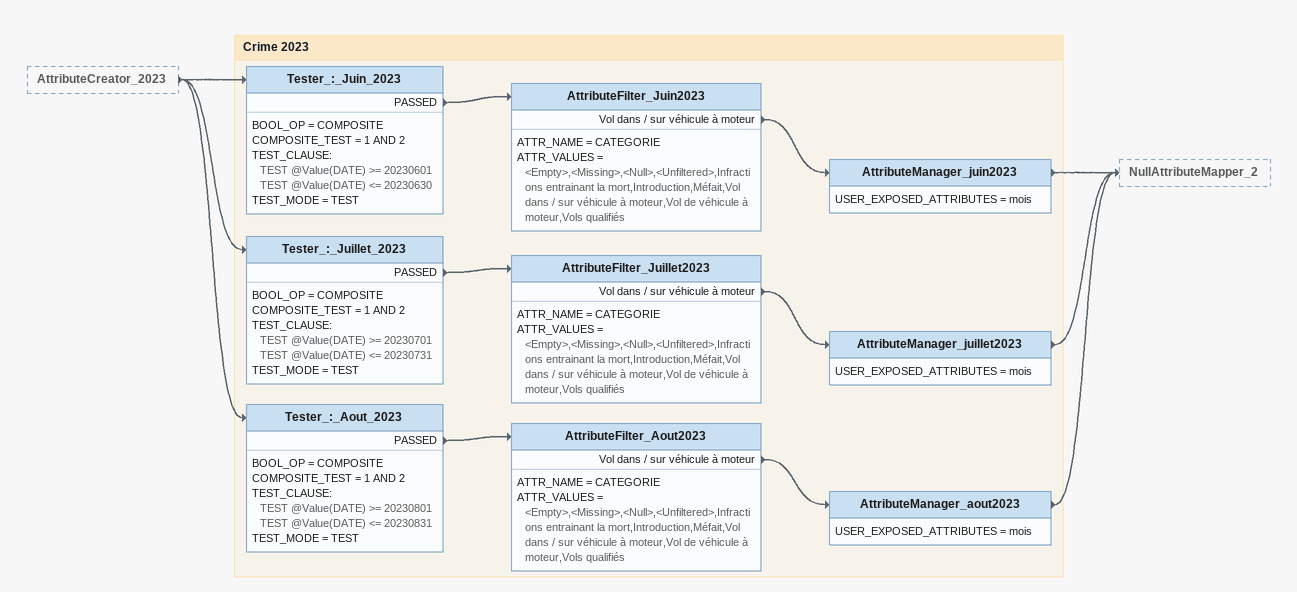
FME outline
AttributeCreator_2023 [outside]
    -> Tester_:_Juin_2023
    -> Tester_:_Juillet_2023
    -> Tester_:_Aout_2023

Bookmark: Crime 2023
Tester_:_Juin_2023
    BOOL_OP = COMPOSITE
    COMPOSITE_TEST = 1 AND 2
    TEST_CLAUSE:
      TEST @Value(DATE) >= 20230601
      TEST @Value(DATE) <= 20230630
    TEST_MODE = TEST
    PASSED -> AttributeFilter_Juin2023
AttributeFilter_Juin2023
    ATTR_NAME = CATEGORIE
    ATTR_VALUES = <Empty>,<Missing>,<Null>,<Unfiltered>,Infractions entrainant la mort,Introduction,Méfait,Vol dans / sur véhicule à moteur,Vol de véhicule à moteur,Vols qualifiés
    Vol dans / sur véhicule à moteur -> AttributeManager_juin2023
AttributeManager_juin2023
    USER_EXPOSED_ATTRIBUTES = mois
    -> NullAttributeMapper_2
Tester_:_Juillet_2023
    BOOL_OP = COMPOSITE
    COMPOSITE_TEST = 1 AND 2
    TEST_CLAUSE:
      TEST @Value(DATE) >= 20230701
      TEST @Value(DATE) <= 20230731
    TEST_MODE = TEST
    PASSED -> AttributeFilter_Juillet2023
AttributeFilter_Juillet2023
    ATTR_NAME = CATEGORIE
    ATTR_VALUES = <Empty>,<Missing>,<Null>,<Unfiltered>,Infractions entrainant la mort,Introduction,Méfait,Vol dans / sur véhicule à moteur,Vol de véhicule à moteur,Vols qualifiés
    Vol dans / sur véhicule à moteur -> AttributeManager_juillet2023
AttributeManager_juillet2023
    USER_EXPOSED_ATTRIBUTES = mois
    -> NullAttributeMapper_2
Tester_:_Aout_2023
    BOOL_OP = COMPOSITE
    COMPOSITE_TEST = 1 AND 2
    TEST_CLAUSE:
      TEST @Value(DATE) >= 20230801
      TEST @Value(DATE) <= 20230831
    TEST_MODE = TEST
    PASSED -> AttributeFilter_Aout2023
AttributeFilter_Aout2023
    ATTR_NAME = CATEGORIE
    ATTR_VALUES = <Empty>,<Missing>,<Null>,<Unfiltered>,Infractions entrainant la mort,Introduction,Méfait,Vol dans / sur véhicule à moteur,Vol de véhicule à moteur,Vols qualifiés
    Vol dans / sur véhicule à moteur -> AttributeManager_aout2023
AttributeManager_aout2023
    USER_EXPOSED_ATTRIBUTES = mois
    -> NullAttributeMapper_2
